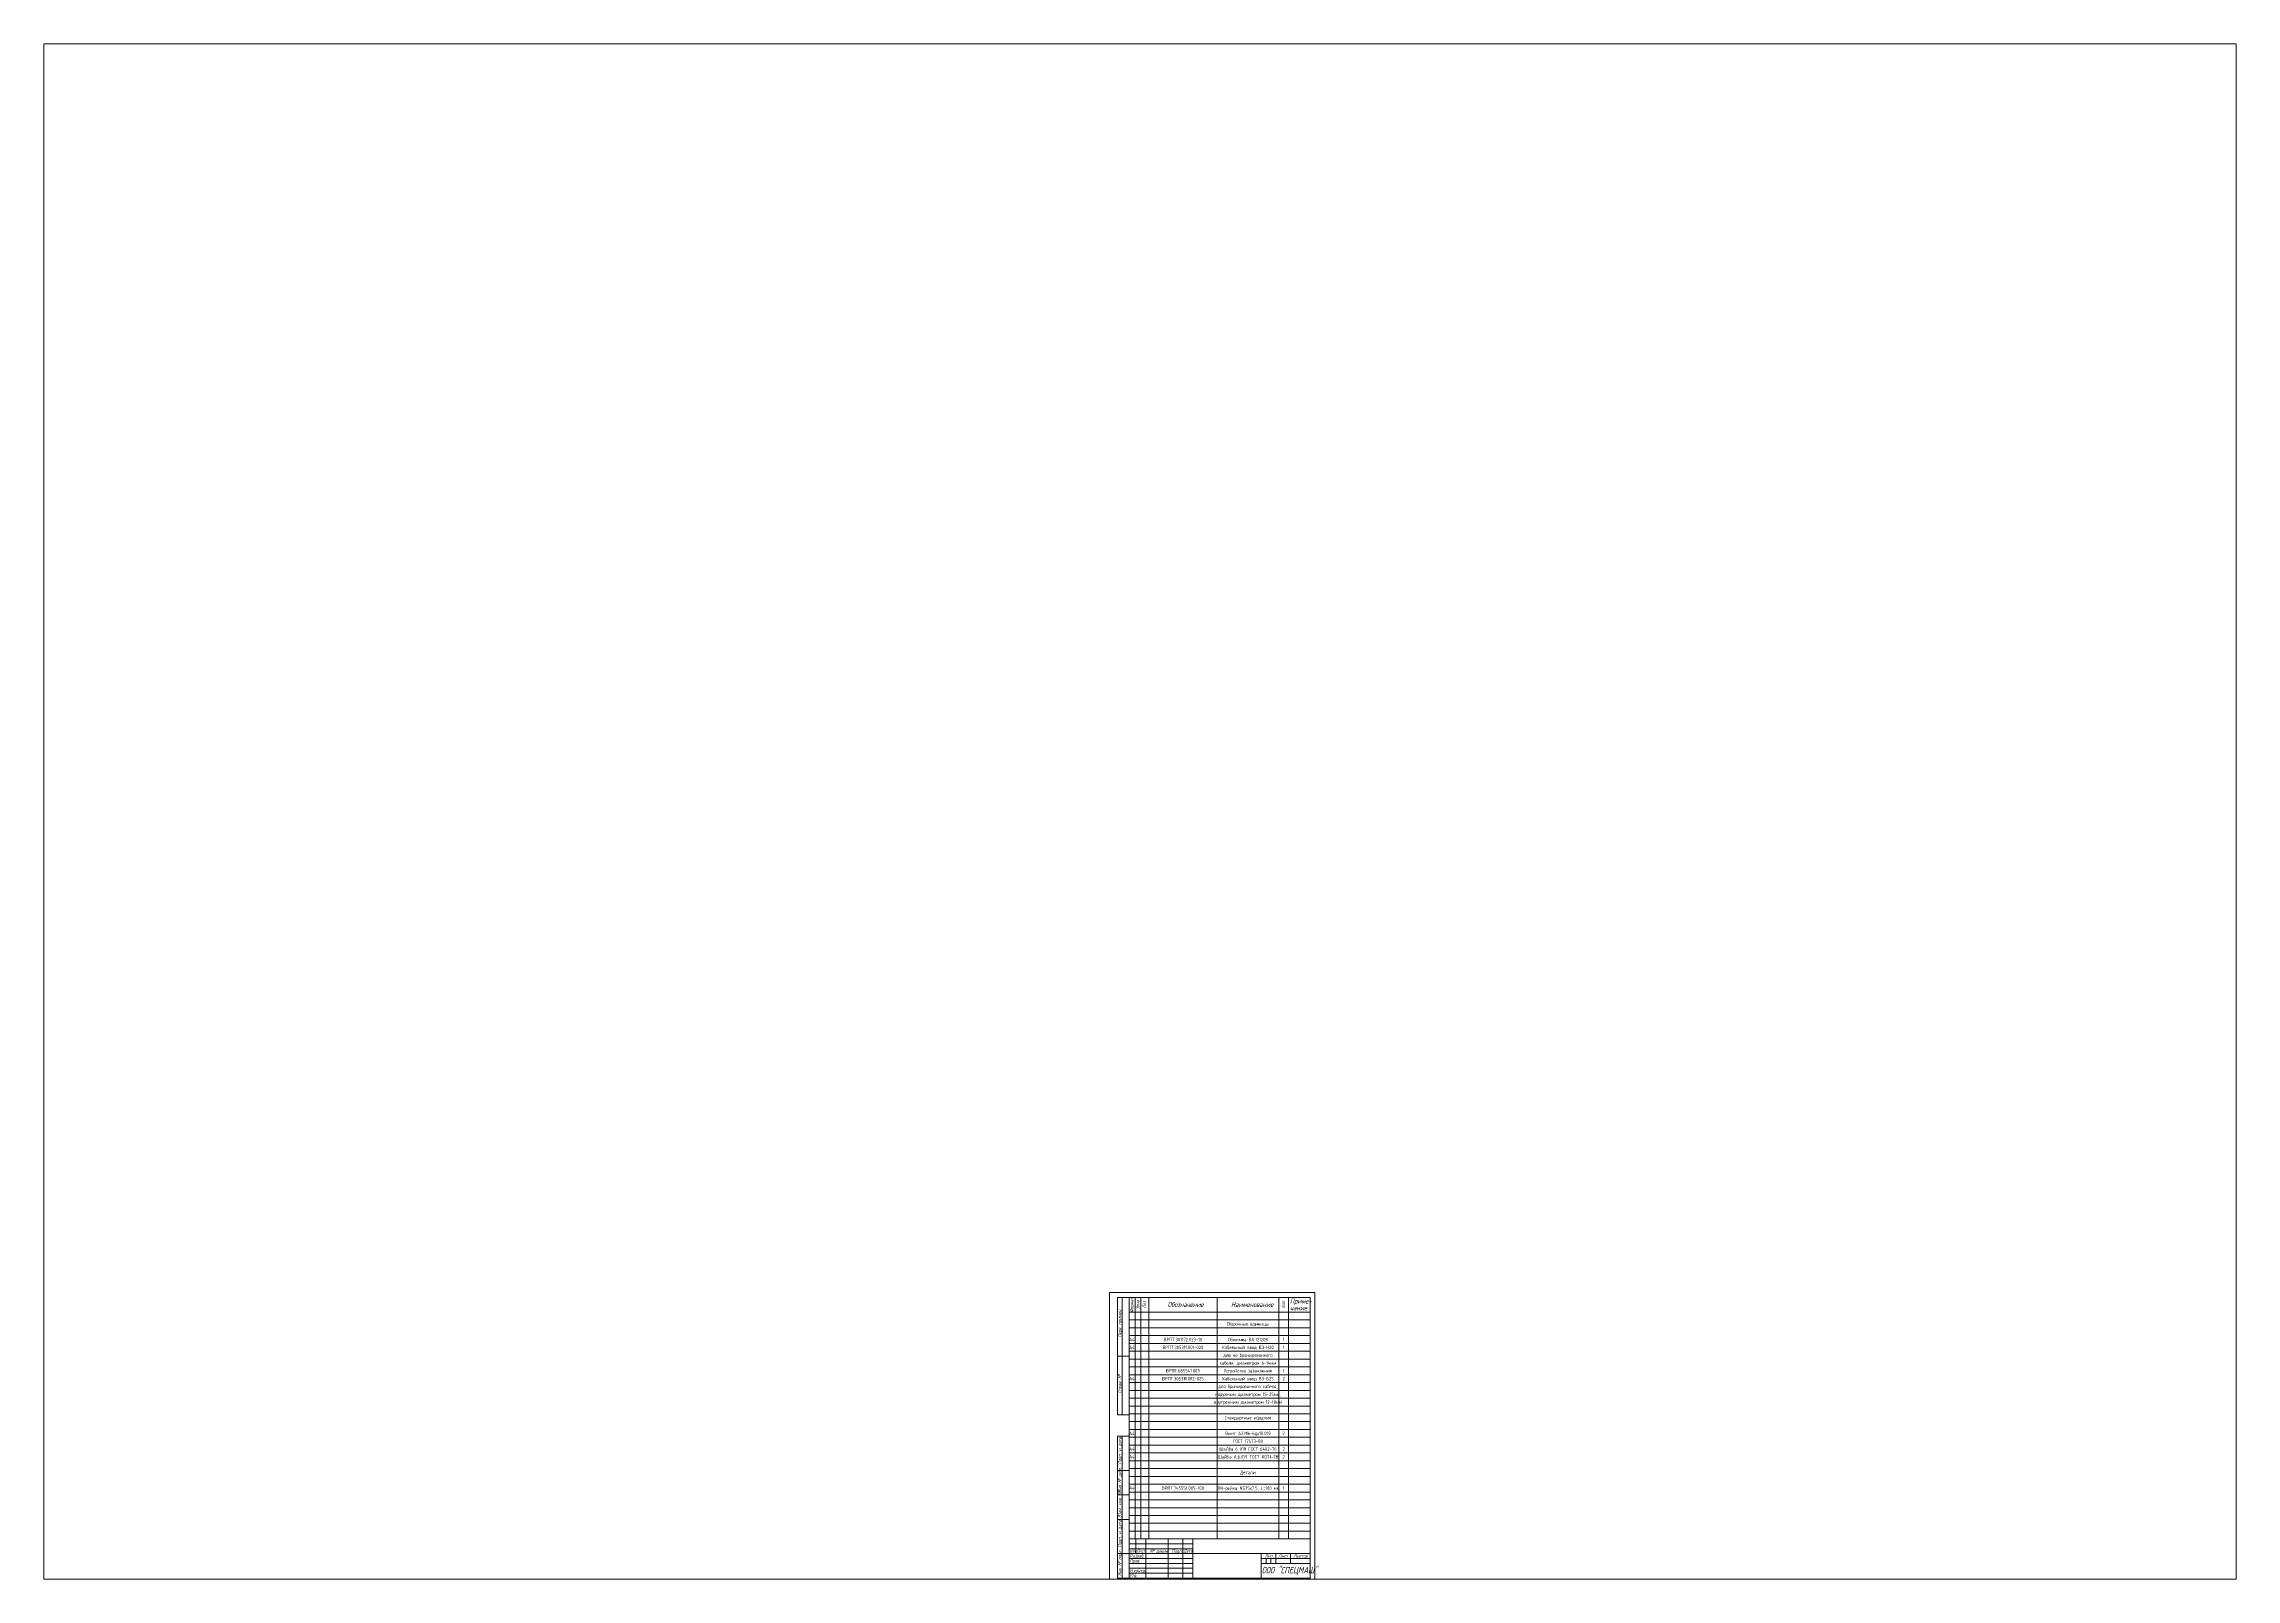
# Paper-space layout 'Лист1' of a CAD drawing. Header units: millimetres. Extents: x 29 to 262, y 20 to 183.
# The model-space entities are those that its viewports show. They can reach past a viewport. Long polylines and large blocks are cut down to what shows.
import ezdxf
from ezdxf.enums import TextEntityAlignment as Align

# ---------------------------------------------------------------- set-up
doc = ezdxf.new("R2010")
doc.units = ezdxf.units.MM
doc.linetypes.add('K5LT_THIN', pattern=[0])
doc.styles.get("Standard").update_dxf_attribs({"font": 'GOST_A.TTF'})

# ---------------------------------------------------------------- blocks, each defined once
blk = doc.blocks.new('BOM_FIRST')
at = {"color": 7, "linetype": 'K5LT_THIN', "lineweight": 18}
for p, q in [((0, 0), (210, 0)), ((0, -297), (0, 0)), ((210, 0), (210, -297)), ((8, -125), (8, -5)), ((20, -5), (8, -5)), ((13, -125), (13, -5)), ((20, -5), (205, -5)), ((20, -292), (20, -5)), ((20, -20), (205, -20)), ((26, -5), (26, -20)), ((26, -20), (26, -28)), ((32, -5), (32, -20)), ((32, -20), (32, -28)), ((32, -20), (32, -28)), ((40, -5), (40, -20)), ((40, -20), (40, -28)), ((110, -5), (110, -20)), ((110, -20), (110, -28)), ((173, -5), (173, -20)), ((173, -20), (173, -28)), ((183, -5), (183, -20)), ((183, -20), (183, -28)), ((205, -5), (205, -292)), ((20, -28), (26, -28)), ((20, -36), (26, -36)), ((20, -44), (26, -44)), ((26, -28), (32, -28)), ((26, -28), (26, -36)), ((26, -36), (32, -36)), ((26, -36), (26, -44)), ((26, -44), (32, -44)), ((26, -44), (26, -52)), ((32, -28), (40, -28)), ((32, -28), (32, -36)), ((32, -36), (40, -36)), ((32, -36), (32, -44)), ((32, -44), (40, -44)), ((32, -44), (32, -52)), ((40, -28), (110, -28)), ((40, -28), (40, -36)), ((40, -36), (110, -36)), ((40, -36), (40, -44)), ((40, -44), (110, -44)), ((40, -44), (40, -52)), ((110, -28), (173, -28)), ((110, -28), (110, -36)), ((110, -36), (173, -36)), ((110, -36), (110, -44)), ((110, -44), (173, -44)), ((110, -44), (110, -52)), ((173, -28), (183, -28)), ((173, -28), (173, -36)), ((173, -36), (183, -36)), ((173, -36), (173, -44)), ((173, -44), (183, -44)), ((173, -44), (173, -52)), ((183, -28), (205, -28)), ((183, -28), (183, -36)), ((183, -36), (205, -36)), ((183, -36), (183, -44)), ((183, -44), (205, -44)), ((183, -44), (183, -52)), ((20, -65), (8, -65)), ((20, -52), (26, -52)), ((20, -60), (26, -60)), ((26, -52), (32, -52)), ((26, -52), (26, -60)), ((26, -60), (32, -60)), ((26, -60), (26, -68)), ((32, -52), (40, -52)), ((32, -52), (32, -60)), ((32, -60), (40, -60)), ((32, -60), (32, -68)), ((40, -52), (110, -52)), ((40, -52), (40, -60)), ((40, -60), (110, -60)), ((40, -60), (40, -68)), ((110, -52), (173, -52)), ((110, -52), (110, -60)), ((110, -60), (173, -60)), ((110, -60), (110, -68)), ((173, -52), (183, -52)), ((173, -52), (173, -60)), ((173, -60), (183, -60)), ((173, -60), (173, -68)), ((183, -52), (205, -52)), ((183, -52), (183, -60)), ((183, -60), (205, -60)), ((183, -60), (183, -68)), ((20, -68), (26, -68)), ((20, -76), (26, -76)), ((20, -84), (26, -84)), ((26, -68), (32, -68)), ((26, -68), (26, -76)), ((26, -76), (32, -76)), ((26, -76), (26, -84)), ((26, -84), (32, -84)), ((26, -84), (26, -92)), ((32, -68), (40, -68)), ((32, -68), (32, -76)), ((32, -76), (40, -76)), ((32, -76), (32, -84)), ((32, -84), (40, -84)), ((32, -84), (32, -92)), ((40, -68), (110, -68)), ((40, -68), (40, -76)), ((40, -76), (110, -76)), ((40, -76), (40, -84)), ((40, -84), (110, -84)), ((40, -84), (40, -92)), ((110, -68), (173, -68)), ((110, -68), (110, -76)), ((110, -76), (173, -76)), ((110, -76), (110, -84)), ((110, -84), (173, -84)), ((110, -84), (110, -92)), ((173, -68), (183, -68)), ((173, -68), (173, -76)), ((173, -76), (183, -76)), ((173, -76), (173, -84)), ((173, -84), (183, -84)), ((173, -84), (173, -92)), ((183, -68), (205, -68)), ((183, -68), (183, -76)), ((183, -76), (205, -76)), ((183, -76), (183, -84)), ((183, -84), (205, -84)), ((183, -84), (183, -92)), ((20, -92), (26, -92)), ((20, -100), (26, -100)), ((20, -108), (26, -108)), ((26, -92), (32, -92)), ((26, -92), (26, -100)), ((26, -100), (32, -100)), ((26, -100), (26, -108)), ((26, -108), (32, -108)), ((26, -108), (26, -116)), ((32, -92), (40, -92)), ((32, -92), (32, -100)), ((32, -100), (40, -100)), ((32, -100), (32, -108)), ((32, -108), (40, -108)), ((32, -108), (32, -116)), ((40, -92), (110, -92)), ((40, -92), (40, -100)), ((40, -100), (110, -100)), ((40, -100), (40, -108)), ((40, -108), (110, -108)), ((40, -108), (40, -116)), ((110, -92), (173, -92)), ((110, -92), (110, -100)), ((110, -100), (173, -100)), ((110, -100), (110, -108)), ((110, -108), (173, -108)), ((110, -108), (110, -116)), ((173, -92), (183, -92)), ((173, -92), (173, -100)), ((173, -100), (183, -100)), ((173, -100), (173, -108)), ((173, -108), (183, -108)), ((173, -108), (173, -116)), ((183, -92), (205, -92)), ((183, -92), (183, -100)), ((183, -100), (205, -100)), ((183, -100), (183, -108)), ((183, -108), (205, -108)), ((183, -108), (183, -116)), ((20, -125), (8, -125)), ((20, -116), (26, -116)), ((20, -124), (26, -124)), ((20, -132), (26, -132)), ((26, -116), (32, -116)), ((26, -116), (26, -124)), ((26, -124), (32, -124)), ((26, -124), (26, -132)), ((26, -132), (32, -132)), ((26, -132), (26, -140)), ((32, -116), (40, -116)), ((32, -116), (32, -124)), ((32, -124), (40, -124)), ((32, -124), (32, -132)), ((32, -132), (40, -132)), ((32, -132), (32, -140)), ((40, -116), (110, -116)), ((40, -116), (40, -124)), ((40, -124), (110, -124)), ((40, -124), (40, -132)), ((40, -132), (110, -132)), ((40, -132), (40, -140)), ((110, -116), (173, -116)), ((110, -116), (110, -124)), ((110, -124), (173, -124)), ((110, -124), (110, -132)), ((110, -132), (173, -132)), ((110, -132), (110, -140)), ((173, -116), (183, -116)), ((173, -116), (173, -124)), ((173, -124), (183, -124)), ((173, -124), (173, -132)), ((173, -132), (183, -132)), ((173, -132), (173, -140)), ((183, -116), (205, -116)), ((183, -116), (183, -124)), ((183, -124), (205, -124)), ((183, -124), (183, -132)), ((183, -132), (205, -132)), ((183, -132), (183, -140)), ((8, -292), (8, -147)), ((20, -147), (8, -147)), ((13, -292), (13, -147)), ((20, -140), (26, -140)), ((20, -148), (26, -148)), ((20, -156), (26, -156)), ((26, -140), (32, -140)), ((26, -140), (26, -148)), ((26, -148), (32, -148)), ((26, -148), (26, -156)), ((26, -156), (32, -156)), ((26, -156), (26, -164)), ((32, -140), (40, -140)), ((32, -140), (32, -148)), ((32, -148), (40, -148)), ((32, -148), (32, -156)), ((32, -156), (40, -156)), ((32, -156), (32, -164)), ((40, -140), (110, -140)), ((40, -140), (40, -148)), ((40, -148), (110, -148)), ((40, -148), (40, -156)), ((40, -156), (110, -156)), ((40, -156), (40, -164)), ((110, -140), (173, -140)), ((110, -140), (110, -148)), ((110, -148), (173, -148)), ((110, -148), (110, -156)), ((110, -156), (173, -156)), ((110, -156), (110, -164)), ((173, -140), (183, -140)), ((173, -140), (173, -148)), ((173, -148), (183, -148)), ((173, -148), (173, -156)), ((173, -156), (183, -156)), ((173, -156), (173, -164)), ((183, -140), (205, -140)), ((183, -140), (183, -148)), ((183, -148), (205, -148)), ((183, -148), (183, -156)), ((183, -156), (205, -156)), ((183, -156), (183, -164)), ((20, -164), (26, -164)), ((20, -172), (26, -172)), ((26, -164), (32, -164)), ((26, -164), (26, -172)), ((26, -172), (32, -172)), ((26, -172), (26, -180)), ((32, -164), (40, -164)), ((32, -164), (32, -172)), ((32, -172), (40, -172)), ((32, -172), (32, -180)), ((40, -164), (110, -164)), ((40, -164), (40, -172)), ((40, -172), (110, -172)), ((40, -172), (40, -180)), ((110, -164), (173, -164)), ((110, -164), (110, -172)), ((110, -172), (173, -172)), ((110, -172), (110, -180)), ((173, -164), (183, -164)), ((173, -164), (173, -172)), ((173, -172), (183, -172)), ((173, -172), (173, -180)), ((183, -164), (205, -164)), ((183, -164), (183, -172)), ((183, -172), (205, -172)), ((183, -172), (183, -180)), ((20, -182), (8, -182)), ((20, -180), (26, -180)), ((20, -188), (26, -188)), ((20, -196), (26, -196)), ((26, -180), (32, -180)), ((26, -180), (26, -188)), ((26, -188), (32, -188)), ((26, -188), (26, -196)), ((26, -196), (32, -196)), ((26, -196), (26, -204)), ((32, -180), (40, -180)), ((32, -180), (32, -188)), ((32, -188), (40, -188)), ((32, -188), (32, -196)), ((32, -196), (40, -196)), ((32, -196), (32, -204)), ((40, -180), (110, -180)), ((40, -180), (40, -188)), ((40, -188), (110, -188)), ((40, -188), (40, -196)), ((40, -196), (110, -196)), ((40, -196), (40, -204)), ((110, -180), (173, -180)), ((110, -180), (110, -188)), ((110, -188), (173, -188)), ((110, -188), (110, -196)), ((110, -196), (173, -196)), ((110, -196), (110, -204)), ((173, -180), (183, -180)), ((173, -180), (173, -188)), ((173, -188), (183, -188)), ((173, -188), (173, -196)), ((173, -196), (183, -196)), ((173, -196), (173, -204)), ((183, -180), (205, -180)), ((183, -180), (183, -188)), ((183, -188), (205, -188)), ((183, -188), (183, -196)), ((183, -196), (205, -196)), ((183, -196), (183, -204)), ((20, -207), (8, -207)), ((20, -204), (26, -204)), ((20, -212), (26, -212)), ((20, -220), (26, -220)), ((26, -204), (32, -204)), ((26, -204), (26, -212)), ((26, -212), (32, -212)), ((26, -212), (26, -220)), ((26, -220), (32, -220)), ((26, -220), (26, -228)), ((32, -204), (40, -204)), ((32, -204), (32, -212)), ((32, -212), (40, -212)), ((32, -212), (32, -220)), ((32, -220), (40, -220)), ((32, -220), (32, -228)), ((40, -204), (110, -204)), ((40, -204), (40, -212)), ((40, -212), (110, -212)), ((40, -212), (40, -220)), ((40, -220), (110, -220)), ((40, -220), (40, -228)), ((110, -204), (173, -204)), ((110, -204), (110, -212)), ((110, -212), (173, -212)), ((110, -212), (110, -220)), ((110, -220), (173, -220)), ((110, -220), (110, -228)), ((173, -204), (183, -204)), ((173, -204), (173, -212)), ((173, -212), (183, -212)), ((173, -212), (173, -220)), ((173, -220), (183, -220)), ((173, -220), (173, -228)), ((183, -204), (205, -204)), ((183, -204), (183, -212)), ((183, -212), (205, -212)), ((183, -212), (183, -220)), ((183, -220), (205, -220)), ((183, -220), (183, -228)), ((20, -232), (8, -232)), ((20, -228), (26, -228)), ((20, -236), (26, -236)), ((20, -244), (26, -244)), ((26, -228), (32, -228)), ((26, -228), (26, -236)), ((26, -236), (32, -236)), ((26, -236), (26, -244)), ((26, -244), (32, -244)), ((26, -244), (26, -252)), ((32, -228), (40, -228)), ((32, -228), (32, -236)), ((32, -236), (40, -236)), ((32, -236), (32, -244)), ((32, -244), (40, -244)), ((32, -244), (32, -252)), ((40, -228), (110, -228)), ((40, -228), (40, -236)), ((40, -236), (110, -236)), ((40, -236), (40, -244)), ((40, -244), (110, -244)), ((40, -244), (40, -252)), ((110, -228), (173, -228)), ((110, -228), (110, -236)), ((110, -236), (173, -236)), ((110, -236), (110, -244)), ((110, -244), (173, -244)), ((110, -244), (110, -252)), ((173, -228), (183, -228)), ((173, -228), (173, -236)), ((173, -236), (183, -236)), ((173, -236), (173, -244)), ((173, -244), (183, -244)), ((173, -244), (173, -252)), ((183, -228), (205, -228)), ((183, -228), (183, -236)), ((183, -236), (205, -236)), ((183, -236), (183, -244)), ((183, -244), (205, -244)), ((183, -244), (183, -252)), ((20, -267), (8, -267)), ((20, -252), (205, -252)), ((20, -292), (20, -252)), ((20, -252), (26, -252)), ((20, -257), (85, -257)), ((20, -262), (27, -262)), ((20, -267), (27, -267)), ((26, -252), (32, -252)), ((27, -267), (27, -252)), ((27, -262), (37, -262)), ((27, -267), (37, -267)), ((32, -252), (40, -252)), ((37, -277), (37, -252)), ((37, -262), (60, -262)), ((37, -267), (60, -267)), ((40, -252), (110, -252)), ((60, -277), (60, -252)), ((60, -262), (75, -262)), ((60, -267), (75, -267)), ((75, -277), (75, -252)), ((75, -262), (85, -262)), ((75, -267), (85, -267)), ((85, -292), (85, -252)), ((85, -267), (205, -267)), ((110, -252), (173, -252)), ((155, -292), (155, -267)), ((170, -277), (170, -267)), ((173, -252), (183, -252)), ((183, -252), (205, -252)), ((185, -277), (185, -267)), ((20, -272), (37, -272)), ((20, -277), (37, -277)), ((20, -282), (85, -282)), ((20, -287), (85, -287)), ((37, -272), (60, -272)), ((37, -292), (37, -277)), ((37, -277), (60, -277)), ((60, -272), (75, -272)), ((60, -292), (60, -277)), ((60, -277), (75, -277)), ((75, -272), (85, -272)), ((75, -292), (75, -277)), ((75, -277), (85, -277)), ((155, -272), (170, -272)), ((155, -277), (160, -277)), ((160, -277), (160, -272)), ((160, -277), (165, -277)), ((165, -277), (165, -272)), ((165, -277), (170, -277)), ((170, -272), (205, -272)), ((170, -277), (185, -277)), ((185, -277), (205, -277)), ((210, -297), (0, -297)), ((20, -292), (8, -292)), ((205, -292), (20, -292))]:
    blk.add_line(p, q, dxfattribs=at)
at = {"color": 7, "linetype": 'K5LT_THIN', "lineweight": 18, "attachment_point": 1, "rotation": 90}
for s, insert, char_height in [('\\H3.5;\\W0.965;\\Q15;\\Q15;Перв. примен.', (8.6, -45.8), 2.45), ('{\\H0.7x;\\Q15;\\W0.946;Формат}', (20.9, -20), 5), ('\\H3.5;\\W0.965;\\Q15;\\Q15;Зона', (26.9, -17.2), 2.5), ('\\H3.5;\\W0.965;\\Q15;\\Q15;Поз.', (33.9, -15.9), 2.5), ('\\H3.5;\\W0.965;\\Q15;\\Q15;Кол.', (175.9, -15.9), 2.5), ('\\H3.5;\\W0.965;\\Q15;\\Q15;Справ. №', (8.6, -102.9), 2.45), ('\\H3.5;\\W0.965;\\Q15;\\Q15;Подп. и дата', (8.6, -175.6), 2.45), ('{\\Q15;\\W0.965;Инв. № дубл.}', (8.6, -204.7), 3.3), ('{\\Q15;\\W0.965;Взам. инв. №}', (8.6, -230.4), 3.4), ('\\H3.5;\\W0.965;\\Q15;\\Q15;Подп. и дата', (8.6, -260.6), 2.45), ('{\\Q15;\\W0.965;Инв. № подл.}', (8.6, -289.7), 3.3)]:
    blk.add_mtext(s, dxfattribs=dict(at, insert=insert, char_height=char_height))
at = {"color": 7, "linetype": 'K5LT_THIN', "lineweight": 18, "attachment_point": 1}
for s, insert, char_height in [('\\H3.5;\\W0.965;\\Q15;\\Q15;\\H5.00;Обозначение', (59.4, -9.7), 2.5), ('\\H3.5;\\W0.965;\\Q15;\\Q15;\\H5.00;Наименование', (124.3, -9.7), 2.5), ('\\H3.5;\\W0.965;\\Q15;\\Q15;\\H5.00;Приме-', (184.5, -6.2), 2.5), ('\\H3.5;\\W0.965;\\Q15;\\Q15;\\H5.00;чание', (184.5, -13.2), 2.5), ('\\H3.5;\\W0.965;\\Q15;\\Q15;Разраб.', (20.5, -267.6), 2.5), ('\\H3.5;\\W0.965;\\Q15;\\Q15;\\W0.856;Изм.', (20.6, -262.6), 2.5), ('\\H3.5;\\W0.965;\\Q15;\\Q15;\\W0.862;Лист', (27.6, -262.6), 2.5), ('\\H3.5;\\W0.965;\\Q15;\\Q15;№ докум.', (41.1, -262.6), 2.5), ('\\H3.5;\\W0.965;\\Q15;\\Q15;Подп.', (63.4, -262.6), 2.5), ('\\H3.5;\\W0.965;\\Q15;\\Q15;\\W0.862;Дата', (75.6, -262.6), 2.5), ('\\H3.5;\\W0.965;\\Q15;\\Q15;Лит.', (158.8, -267.6), 2.5), ('\\H3.5;\\W0.965;\\Q15;\\Q15;Лист', (172.6, -267.6), 2.5), ('\\H3.5;\\W0.965;\\Q15;\\Q15;Листов', (188.2, -267.6), 2.5), ('\\H3.5;\\W0.965;\\Q15;\\Q15;Утв.', (20.5, -287.6), 2.5), ('\\H3.5;\\W0.965;\\Q15;\\Q15;Пров.', (20.5, -272.6), 2.5), ('\\H3.5;\\W0.965;\\Q15;\\Q15;Н.контр.', (20.5, -282.6), 2.5), ('{\\Q15;\\W0.864;ООО "СПЕЦМАШ"}', (155.6, -280.6), 6.5), ('\\H3.5;\\W0.965;\\Q15;\\Q15;Копировал', (95.5, -292.6), 2.5), ('\\H3.5;\\W0.965;\\Q15;\\Q15;Формат', (165.5, -292.6), 2.5), ('\\H3.5;\\W0.965;\\Q15;\\Q15;A4', (185.5, -292.6), 2.5)]:
    blk.add_mtext(s, dxfattribs=dict(at, insert=insert, char_height=char_height))
at = {"color": 7, "linetype": 'K5LT_THIN', "lineweight": 18}
for tag, height, p in [('A1', 3.5, (22.9, -24)), ('B1', 3.5, (29, -24)), ('C1', 3.5, (35.9, -24)), ('D1', 3.5, (75, -24)), ('E1', 3.5, (141.5, -24)), ('F1', 3.5, (178, -24)), ('G1', 3.5, (194, -24)), ('A2', 3.5, (22.9, -32)), ('A3', 3.5, (22.9, -40)), ('B2', 3.5, (29, -32)), ('B3', 3.5, (29, -40)), ('C2', 3.5, (35.9, -32)), ('C3', 3.5, (35.9, -40)), ('D2', 3.5, (75, -32)), ('D3', 3.5, (75, -40)), ('E2', 3.5, (141.5, -32)), ('E3', 3.5, (141.5, -40)), ('F2', 3.5, (178, -32)), ('F3', 3.5, (178, -40)), ('G2', 3.5, (194, -32)), ('G3', 3.5, (194, -40)), ('A4', 3.5, (22.9, -48)), ('A5', 3.5, (22.9, -56)), ('A6', 3.5, (22.9, -64)), ('B4', 3.5, (29, -48)), ('B5', 3.5, (29, -56)), ('B6', 3.5, (29, -64)), ('C4', 3.5, (35.9, -48)), ('C5', 3.5, (35.9, -56)), ('C6', 3.5, (35.9, -64)), ('D4', 3.5, (75, -48)), ('D5', 3.5, (75, -56)), ('D6', 3.5, (75, -64)), ('E4', 3.5, (141.5, -48)), ('E5', 3.5, (141.5, -56)), ('E6', 3.5, (141.5, -64)), ('F4', 3.5, (178, -48)), ('F5', 3.5, (178, -56)), ('F6', 3.5, (178, -64)), ('G4', 3.5, (194, -48)), ('G5', 3.5, (194, -56)), ('G6', 3.5, (194, -64)), ('A8', 3.5, (22.9, -80)), ('A9', 3.5, (22.9, -88)), ('A7', 3.5, (22.9, -72)), ('B8', 3.5, (29, -80)), ('B7', 3.5, (29, -72)), ('B9', 3.5, (29, -88)), ('C8', 3.5, (35.9, -80)), ('C7', 3.5, (35.9, -72)), ('C9', 3.5, (35.9, -88)), ('D8', 3.5, (75, -80)), ('D9', 3.5, (75, -88)), ('D7', 3.5, (75, -72)), ('E8', 3.5, (141.5, -80)), ('E7', 3.5, (141.5, -72)), ('E9', 3.5, (141.5, -88)), ('F8', 3.5, (178, -80)), ('F7', 3.5, (178, -72)), ('F9', 3.5, (178, -88)), ('G8', 3.5, (194, -80)), ('G7', 3.5, (194, -72)), ('G9', 3.5, (194, -88)), ('A10', 3.5, (22.9, -96)), ('A12', 3.5, (22.9, -112)), ('A11', 3.5, (22.9, -104)), ('B10', 3.5, (29, -96)), ('B12', 3.5, (29, -112)), ('B11', 3.5, (29, -104)), ('С10', 3.5, (35.9, -96)), ('С12', 3.5, (35.9, -112)), ('С11', 3.5, (35.9, -104)), ('D10', 3.5, (75, -96)), ('D12', 3.5, (75, -112)), ('D11', 3.5, (75, -104)), ('E10', 3.5, (141.5, -96)), ('E12', 3.5, (141.5, -112)), ('E11', 3.5, (141.5, -104)), ('F10', 3.5, (178, -96)), ('F12', 3.5, (178, -112)), ('F11', 3.5, (178, -104)), ('G10', 3.5, (194, -96)), ('G12', 3.5, (194, -112)), ('G11', 3.5, (194, -104)), ('A14', 3.5, (22.9, -128)), ('A15', 3.5, (22.9, -136)), ('A13', 3.5, (22.9, -120)), ('B14', 3.5, (29, -128)), ('B13', 3.5, (29, -120)), ('B15', 3.5, (29, -136)), ('С14', 3.5, (35.9, -128)), ('С15', 3.5, (35.9, -136)), ('С13', 3.5, (35.9, -120)), ('D14', 3.5, (75, -128)), ('D13', 3.5, (75, -120)), ('D15', 3.5, (75, -136)), ('E14', 3.5, (141.5, -128)), ('E13', 3.5, (141.5, -120)), ('E15', 3.5, (141.5, -136)), ('F14', 3.5, (178, -128)), ('F13', 3.5, (178, -120)), ('F15', 3.5, (178, -136)), ('G14', 3.5, (194, -128)), ('G13', 3.5, (194, -120)), ('G15', 3.5, (194, -136)), ('A16', 3.5, (22.9, -144)), ('A17', 3.5, (22.9, -152)), ('B16', 3.5, (29, -144)), ('B17', 3.5, (29, -152)), ('С16', 3.5, (35.9, -144)), ('С17', 3.5, (35.9, -152)), ('D16', 3.5, (75, -144)), ('D17', 3.5, (75, -152)), ('E16', 3.5, (141.5, -144)), ('E17', 3.5, (141.5, -152)), ('F16', 3.5, (178, -144)), ('F17', 3.5, (178, -152)), ('G16', 3.5, (194, -144)), ('G17', 3.5, (194, -152)), ('A20', 3.5, (22.9, -176)), ('A18', 3.5, (22.9, -160)), ('A19', 3.5, (22.9, -168)), ('B20', 3.5, (29, -176)), ('B18', 3.5, (29, -160)), ('B19', 3.5, (29, -168)), ('С20', 3.5, (35.9, -176)), ('С18', 3.5, (35.9, -160)), ('С19', 3.5, (35.9, -168)), ('D20', 3.5, (75, -176)), ('D18', 3.5, (75, -160)), ('D19', 3.5, (75, -168)), ('E20', 3.5, (141.5, -176)), ('E18', 3.5, (141.5, -160)), ('E19', 3.5, (141.5, -168)), ('F20', 3.5, (178, -176)), ('F18', 3.5, (178, -160)), ('F19', 3.5, (178, -168)), ('G20', 3.5, (194, -176)), ('G18', 3.5, (194, -160)), ('G19', 3.5, (194, -168)), ('A22', 3.5, (22.9, -192)), ('A23', 3.5, (22.9, -200)), ('A21', 3.5, (22.9, -184)), ('B23', 3.5, (29, -200)), ('B22', 3.5, (29, -192)), ('B21', 3.5, (29, -184)), ('С22', 3.5, (35.9, -192)), ('С23', 3.5, (35.9, -200)), ('С21', 3.5, (35.9, -184)), ('D23', 3.5, (75, -200)), ('D22', 3.5, (75, -192)), ('D21', 3.5, (75, -184)), ('E23', 3.5, (141.5, -200)), ('E22', 3.5, (141.5, -192)), ('E21', 3.5, (141.5, -184)), ('F23', 3.5, (178, -200)), ('F22', 3.5, (178, -192)), ('F21', 3.5, (178, -184)), ('G22', 3.5, (194, -192)), ('G23', 3.5, (194, -200)), ('G21', 3.5, (194, -184)), ('A24', 3.5, (22.9, -208)), ('A25', 3.5, (22.9, -216)), ('A26', 3.5, (22.9, -224)), ('B24', 3.5, (29, -208)), ('B25', 3.5, (29, -216)), ('B26', 3.5, (29, -224)), ('С24', 3.5, (35.9, -208)), ('С25', 3.5, (35.9, -216)), ('С26', 3.5, (35.9, -224)), ('D24', 3.5, (75, -208)), ('D25', 3.5, (75, -216)), ('D26', 3.5, (75, -224)), ('E24', 3.5, (141.5, -208)), ('E25', 3.5, (141.5, -216)), ('E26', 3.5, (141.5, -224)), ('F24', 3.5, (178, -208)), ('F25', 3.5, (178, -216)), ('F26', 3.5, (178, -224)), ('G24', 3.5, (194, -208)), ('G25', 3.5, (194, -216)), ('G26', 3.5, (194, -224)), ('A28', 3.5, (22.9, -240)), ('A27', 3.5, (22.9, -232)), ('A29', 3.5, (22.9, -248)), ('B28', 3.5, (29, -240)), ('B29', 3.5, (29, -248)), ('B27', 3.5, (29, -232)), ('С28', 3.5, (35.9, -240)), ('С27', 3.5, (35.9, -232)), ('С29', 3.5, (35.9, -248)), ('D27', 3.5, (75, -232)), ('D28', 3.5, (75, -240)), ('D29', 3.5, (75, -248)), ('E27', 3.5, (141.5, -232)), ('E28', 3.5, (141.5, -240)), ('E29', 3.5, (141.5, -248)), ('F27', 3.5, (178, -232)), ('F28', 3.5, (178, -240)), ('F29', 3.5, (178, -248)), ('G28', 3.5, (194, -240)), ('G29', 3.5, (194, -248)), ('G27', 3.5, (194, -232)), ('RUDESDATA', 2.3, (79.9, -269.7)), ('RUTITLE', 4, (145, -259.5)), ('RUNCONTDATA', 2.3, (79.9, -284.7)), ('RUCHECKDATA', 2.3, (79.9, -274.7)), ('RUPEMDATA', 2.3, (79.9, -289.7)), ('PROJECT_TITLE_2', 4, (123.5, -278.9)), ('PROJECT_TITLE_3', 4, (123.5, -286.1)), ('SHEET_FIRST', 3, (177.5, -274.4)), ('SHEET_COUNT', 3, (195.4, -274.4))]:
    blk.add_attdef(tag, text='', height=height, dxfattribs=at).set_placement(p, align=Align.MIDDLE_CENTER)
for tag, p in [('RUDES', (37.5, -269.5)), ('RUCHECK', (37.5, -274.5)), ('RUNCONT', (37.5, -284.5)), ('RUPEM', (37.5, -289.5))]:
    blk.add_attdef(tag, text='', height=2.5, dxfattribs=at).set_placement(p, align=Align.MIDDLE_LEFT)
blk.add_attdef('PROJECT_TITLE_1', text='', height=4, dxfattribs=at).set_placement((123.3, -270.4), align=Align.TOP_CENTER)

msp = doc.modelspace()

# ---------------------------------------------------------------- block references
ref = msp.add_blockref('BOM_FIRST', (0, 0))
ref.add_attrib('E2', 'Сборочные единицы', dxfattribs={"color": 7, "linetype": 'K5LT_THIN', "lineweight": 18, "height": 3.5}).set_placement((141.5, -32), align=Align.MIDDLE_CENTER)
ref.add_attrib('A4', 'А4', dxfattribs={"color": 7, "linetype": 'K5LT_THIN', "lineweight": 18, "height": 3.5}).set_placement((22.9, -48), align=Align.MIDDLE_CENTER)
ref.add_attrib('D4', 'ВРПТ.301172.023-10', dxfattribs={"color": 7, "linetype": 'K5LT_THIN', "lineweight": 18, "height": 3.5}).set_placement((75, -48), align=Align.MIDDLE_CENTER)
ref.add_attrib('E4', 'Оболочка ВА.121209', dxfattribs={"color": 7, "linetype": 'K5LT_THIN', "lineweight": 18, "height": 3.5}).set_placement((141.5, -48), align=Align.MIDDLE_CENTER)
ref.add_attrib('F4', '1', dxfattribs={"color": 7, "linetype": 'K5LT_THIN', "lineweight": 18, "height": 3.5}).set_placement((178, -48), align=Align.MIDDLE_CENTER)
ref.add_attrib('A5', 'А4', dxfattribs={"color": 7, "linetype": 'K5LT_THIN', "lineweight": 18, "height": 3.5}).set_placement((22.9, -56), align=Align.MIDDLE_CENTER)
ref.add_attrib('D5', 'ВРПТ.305311.001-020', dxfattribs={"color": 7, "linetype": 'K5LT_THIN', "lineweight": 18, "height": 3.5}).set_placement((75, -56), align=Align.MIDDLE_CENTER)
ref.add_attrib('E5', 'Кабельный ввод ВЗ-Н20', dxfattribs={"color": 7, "linetype": 'K5LT_THIN', "lineweight": 18, "height": 3.5}).set_placement((141.5, -56), align=Align.MIDDLE_CENTER)
ref.add_attrib('F5', '1', dxfattribs={"color": 7, "linetype": 'K5LT_THIN', "lineweight": 18, "height": 3.5}).set_placement((178, -56), align=Align.MIDDLE_CENTER)
ref.add_attrib('E6', 'для не бронированного', dxfattribs={"color": 7, "linetype": 'K5LT_THIN', "lineweight": 18, "height": 3.5}).set_placement((141.5, -64), align=Align.MIDDLE_CENTER)
ref.add_attrib('E7', 'кабеля, диаметром 6-14мм', dxfattribs={"color": 7, "linetype": 'K5LT_THIN', "lineweight": 18, "height": 3.5}).set_placement((141.5, -72), align=Align.MIDDLE_CENTER)
ref.add_attrib('D8', 'ВРПТ.685541.003', dxfattribs={"color": 7, "linetype": 'K5LT_THIN', "lineweight": 18, "height": 3.5}).set_placement((75, -80), align=Align.MIDDLE_CENTER)
ref.add_attrib('E8', 'Устройство заземления', dxfattribs={"color": 7, "linetype": 'K5LT_THIN', "lineweight": 18, "height": 3.5}).set_placement((141.5, -80), align=Align.MIDDLE_CENTER)
ref.add_attrib('F8', '1', dxfattribs={"color": 7, "linetype": 'K5LT_THIN', "lineweight": 18, "height": 3.5}).set_placement((178, -80), align=Align.MIDDLE_CENTER)
ref.add_attrib('A9', 'А4', dxfattribs={"color": 7, "linetype": 'K5LT_THIN', "lineweight": 18, "height": 3.5}).set_placement((22.9, -88), align=Align.MIDDLE_CENTER)
ref.add_attrib('D9', 'ВРПТ.305311.002-025', dxfattribs={"color": 7, "linetype": 'K5LT_THIN', "lineweight": 18, "height": 3.5}).set_placement((75, -88), align=Align.MIDDLE_CENTER)
ref.add_attrib('E9', 'Кабельный ввод ВЗ-Б25', dxfattribs={"color": 7, "linetype": 'K5LT_THIN', "lineweight": 18, "height": 3.5}).set_placement((141.5, -88), align=Align.MIDDLE_CENTER)
ref.add_attrib('F9', '2', dxfattribs={"color": 7, "linetype": 'K5LT_THIN', "lineweight": 18, "height": 3.5}).set_placement((178, -88), align=Align.MIDDLE_CENTER)
ref.add_attrib('E10', 'для бронированного кабеля,', dxfattribs={"color": 7, "linetype": 'K5LT_THIN', "lineweight": 18, "height": 3.5}).set_placement((141.5, -96), align=Align.MIDDLE_CENTER)
ref.add_attrib('E11', 'наружным диаметром 15-25мм,', dxfattribs={"color": 7, "linetype": 'K5LT_THIN', "lineweight": 18, "height": 3.5}).set_placement((141.5, -104), align=Align.MIDDLE_CENTER)
ref.add_attrib('E12', 'внутренним диаметром 12-18мм', dxfattribs={"color": 7, "linetype": 'K5LT_THIN', "lineweight": 18, "height": 3.5}).set_placement((141.5, -112), align=Align.MIDDLE_CENTER)
ref.add_attrib('E14', 'Стандартные изделия', dxfattribs={"color": 7, "linetype": 'K5LT_THIN', "lineweight": 18, "height": 3.5}).set_placement((141.5, -128), align=Align.MIDDLE_CENTER)
ref.add_attrib('A16', 'А4', dxfattribs={"color": 7, "linetype": 'K5LT_THIN', "lineweight": 18, "height": 3.5}).set_placement((22.9, -144), align=Align.MIDDLE_CENTER)
ref.add_attrib('E16', 'Винт А2.М6-6gx10.019', dxfattribs={"color": 7, "linetype": 'K5LT_THIN', "lineweight": 18, "height": 3.5}).set_placement((141.5, -144), align=Align.MIDDLE_CENTER)
ref.add_attrib('F16', '2', dxfattribs={"color": 7, "linetype": 'K5LT_THIN', "lineweight": 18, "height": 3.5}).set_placement((178, -144), align=Align.MIDDLE_CENTER)
ref.add_attrib('E17', 'ГОСТ 17473-80', dxfattribs={"color": 7, "linetype": 'K5LT_THIN', "lineweight": 18, "height": 3.5}).set_placement((141.5, -152), align=Align.MIDDLE_CENTER)
ref.add_attrib('A18', 'А4', dxfattribs={"color": 7, "linetype": 'K5LT_THIN', "lineweight": 18, "height": 3.5}).set_placement((22.9, -160), align=Align.MIDDLE_CENTER)
ref.add_attrib('E18', 'Шайба 6 019 ГОСТ 6402-70', dxfattribs={"color": 7, "linetype": 'K5LT_THIN', "lineweight": 18, "height": 3.5}).set_placement((141.5, -160), align=Align.MIDDLE_CENTER)
ref.add_attrib('F18', '2', dxfattribs={"color": 7, "linetype": 'K5LT_THIN', "lineweight": 18, "height": 3.5}).set_placement((178, -160), align=Align.MIDDLE_CENTER)
ref.add_attrib('A19', 'А4', dxfattribs={"color": 7, "linetype": 'K5LT_THIN', "lineweight": 18, "height": 3.5}).set_placement((22.9, -168), align=Align.MIDDLE_CENTER)
ref.add_attrib('E19', 'Шайба A.6.019 ГОСТ 11371-78', dxfattribs={"color": 7, "linetype": 'K5LT_THIN', "lineweight": 18, "height": 3.5}).set_placement((141.5, -168), align=Align.MIDDLE_CENTER)
ref.add_attrib('F19', '2', dxfattribs={"color": 7, "linetype": 'K5LT_THIN', "lineweight": 18, "height": 3.5}).set_placement((178, -168), align=Align.MIDDLE_CENTER)
ref.add_attrib('E21', 'Детали', dxfattribs={"color": 7, "linetype": 'K5LT_THIN', "lineweight": 18, "height": 3.5}).set_placement((141.5, -184), align=Align.MIDDLE_CENTER)
ref.add_attrib('A23', 'А4', dxfattribs={"color": 7, "linetype": 'K5LT_THIN', "lineweight": 18, "height": 3.5}).set_placement((22.9, -200), align=Align.MIDDLE_CENTER)
ref.add_attrib('D23', 'ВРПТ.745551.005-100', dxfattribs={"color": 7, "linetype": 'K5LT_THIN', "lineweight": 18, "height": 3.5}).set_placement((75, -200), align=Align.MIDDLE_CENTER)
ref.add_attrib('E23', 'DIN-рейка NS35х7,5, L=100 мм', dxfattribs={"color": 7, "linetype": 'K5LT_THIN', "lineweight": 18, "height": 3.5}).set_placement((141.5, -200), align=Align.MIDDLE_CENTER)
ref.add_attrib('F23', '1', dxfattribs={"color": 7, "linetype": 'K5LT_THIN', "lineweight": 18, "height": 3.5}).set_placement((178, -200), align=Align.MIDDLE_CENTER)

psp = doc.layouts.new('Лист1')

# ---------------------------------------------------------------- viewports
at = {"layer": '0'}
psp.add_viewport(center=(145.34, 101.81), size=(232.55, 162.8987), view_center_point=(31.1, 492.09), view_height=1570.4495, dxfattribs=at)

doc.saveas('drawing.dxf')
